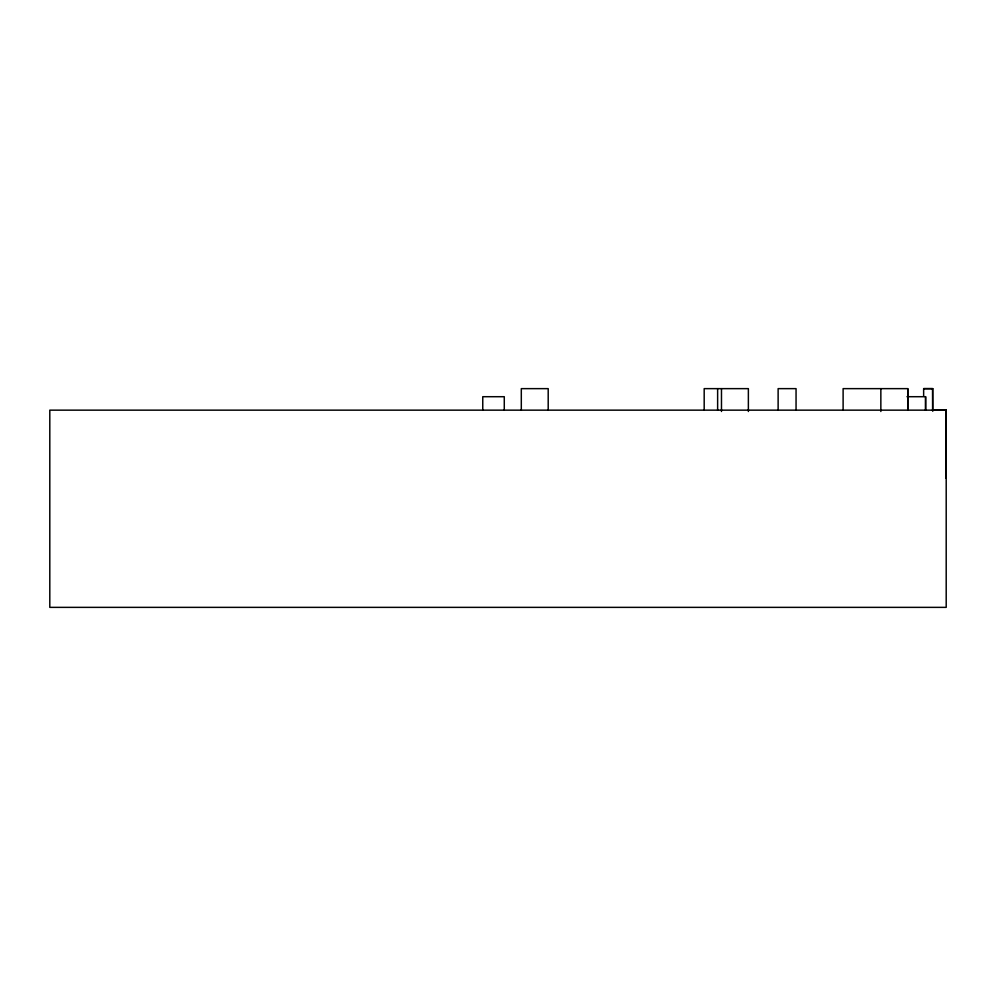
<?xml version="1.0" encoding="UTF-8"?>
<svg xmlns="http://www.w3.org/2000/svg" width="996" height="996" viewBox="0 0 996 996"><rect width="100%" height="100%" fill="white"/><g stroke="black" fill="none" stroke-linecap="round" stroke-linejoin="round"><path stroke-width="1.49" d="M721.478 411.497L721.478 388.639M748.37 411.497L748.37 388.639L704.184 388.639L704.184 410.153M880.85 411.497L880.85 388.639M907.742 388.639L907.742 410.277L907.742 388.639L843.114 388.639L843.114 410.153M946.125 478.279L946.125 410.153L932.53 410.153M932.605 410.153L932.642 388.639L932.754 411.261M923.641 388.639L932.605 388.639L923.641 388.639L923.641 396.371M906.995 396.707L925.583 396.707L925.583 410.153M925.583 396.707L925.583 410.153M796.053 410.302L796.053 388.639L778.125 388.639L778.125 410.302M717.63 388.639L717.63 410.153M548.198 410.153L548.198 388.639L521.306 388.639L521.306 410.302M504.275 410.153L504.275 396.707L482.761 396.707L482.761 410.153M946.175 410.153L946.163 411.261L946.175 410.153L49.8 410.153L49.8 607.361L946.2 607.361L946.2 410.153"/></g></svg>
